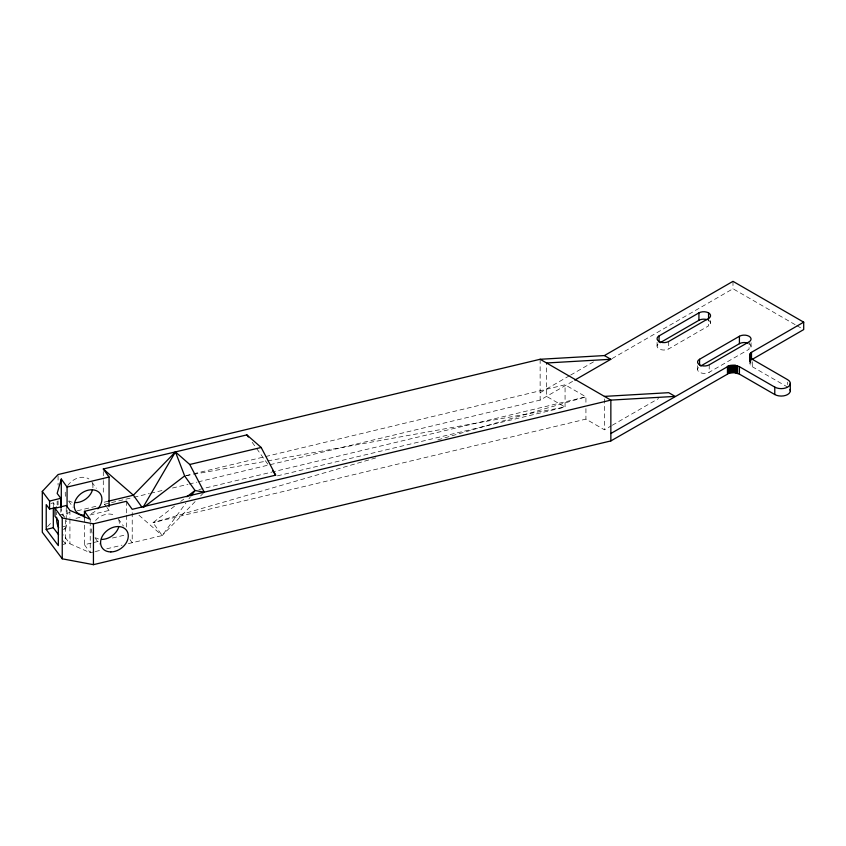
<?xml version="1.0" encoding="UTF-8"?>
<svg xmlns="http://www.w3.org/2000/svg" width="846" height="846" viewBox="0 0 846 846"><rect width="100%" height="100%" fill="white"/><g stroke="black" fill="none" stroke-linecap="round" stroke-linejoin="round"><path stroke-width="0.63" stroke-dasharray="4.23 3.17" d="M128.402 543.629L162.189 535.55L185.877 503.063M188.933 498.876L190.456 496.782M750.825 360.364L749.693 363.674L752.274 366.699L787.626 387.108M47.556 526.614L51.944 521.94M138.987 515.235L162.189 535.55L195.098 501.604M200.587 495.946L203.326 493.123M174.53 506.183L152.989 522.648L162.189 535.55M180.684 501.477L183.762 499.119M540.139 392.681L569.464 375.751M570.595 375.095L594.273 361.422M198.197 481.871L540.139 400.105L573.641 380.763M612.028 358.598L732.985 288.761L795.716 324.98M657.977 344.132A6.821 3.934 0 0 0 659.732 349.229A6.821 3.934 0 0 0 668.71 348.88L708.557 325.879L708.557 318.456M375.793 457.908L152.989 522.648L585.929 419.119L604.425 429.789L611.193 425.887M612.314 425.231L658.558 398.54M698.479 367.513A6.821 3.934 0 0 0 700.234 372.61A6.821 3.934 0 0 0 709.202 372.261L749.059 349.261L749.059 341.837M437.816 439.888L585.929 396.848L585.929 403.394M50.95 503.433L53.309 502.841L56.65 507.293M63.112 526.688L66.231 525.916L66.231 520.808M63.365 529.31L65.438 528.792M63.059 544.433L65.417 543.841L65.417 518.979M185.94 475.632L192.359 474.088M193.649 473.781L264.333 456.851M265.612 456.544L565.065 384.793L585.929 396.848L273.226 471.761M108.309 501.202L103.286 502.397L106.173 506.416M59.368 515.077L69.647 512.613M77.367 510.773L97.935 505.855M104.365 504.311L132.642 497.554M133.922 497.247L149.351 493.556M150.641 493.25L163.49 490.172M172.489 488.026L187.918 484.335M189.197 484.028L196.917 482.178M75.971 518.344L81.057 517.128M89.972 515.003L109.06 510.434L109.06 507.864M198.895 489.57L271.936 472.068M277.425 475.854L565.065 407.063L565.065 384.793M84.452 517.741L84.452 544.718L99.733 541.07M112.455 538.024L126.456 534.683M94.043 551.846L90.226 552.755L69.922 543.756L63.164 534.799M95.312 551.539L101.679 550.016M106.765 548.8L122.036 545.152M185.951 475.706L192.444 474.532M193.734 474.289L266.448 461.133M267.748 460.89L565.065 407.063L546.569 396.393L546.569 362.987M796.858 325.636L801.416 328.269M62.075 514.516L63.418 516.303M63.154 540.816L65.417 543.841M91.833 481.998L96.317 488.258M118.207 518.757L123.442 526.064M106.892 507.42L109.06 510.434M130.051 539.706L132.219 542.72L132.219 510.603M68.579 501.033L73.063 507.283M94.953 537.792L99.437 544.052M64.899 517.466L61.293 512.443L61.293 508.583M84.452 544.718L90.226 552.755L90.226 523.209M252.182 442.31L255.968 447.608M256.729 448.666L268.848 465.628M787.626 382.159L787.626 384.634M752.274 361.75L752.274 366.699M751.058 342.757L751.058 346.469M750.825 359.423L750.825 365.609M750.307 357.572L750.307 364.996M749.926 358.165L749.926 364.351M749.693 357.488L749.693 363.674M732.985 281.337L732.985 288.761M710.555 320.613L710.555 323.087M709.202 364.848L709.202 372.261M697.569 365.768L697.569 369.48M668.71 341.467L668.71 348.88M657.067 342.387L657.067 346.099M604.425 398.963L604.425 429.789M585.929 408.639L585.929 419.119M540.139 359.275L540.139 400.105M126.456 501.276L126.456 514.125M126.456 515.404L126.456 528.253M103.286 471.56L103.286 479.27M103.286 480.56L103.286 494.688M90.226 519.359L90.226 521.929M69.922 510.35L69.922 518.059M69.922 519.338L69.922 543.756M67.067 510.201L67.067 516.62M66.231 508.055L66.231 519.529M60.817 508.478L60.817 512.306M58.078 475.875L58.078 485.096M58.078 500.895L58.078 504.851M57.158 501.139L57.158 504.999M56.65 512.264L56.65 514.759M53.309 502.841L53.309 506.765M92.468 483.574A14.995 11.315 -35.7 0 1 92.722 488.819M72.153 502.207A14.995 11.315 -35.7 0 1 69.277 500.948M65.692 496.316A14.995 11.315 -35.7 0 1 65.692 489.982M67.722 485.636A14.995 11.315 -35.7 0 1 88.883 478.942M749.059 343.688A6.821 3.934 0 0 1 749.059 349.261M708.557 320.306A6.821 3.934 0 0 1 708.557 325.879M118.842 520.343A14.995 11.315 -35.7 0 1 119.318 523.399M98.527 538.976A14.995 11.315 -35.7 0 1 95.651 537.718M92.066 533.086A14.995 11.315 -35.7 0 1 92.066 526.741M95.651 520.396A14.995 11.315 -35.7 0 1 115.257 515.711M94.985 511.418A14.995 11.315 -35.7 0 1 89.264 514.379M66.231 525.916A6.821 2.21 76 0 1 63.524 527.862"/><path stroke-width="1.27" d="M751.491 359.793L803.7 329.58L803.7 322.167L752.274 351.851C748.932 353.163 748.826 357.964 752.274 359.275L787.626 379.685A9.095 5.245 0 0 1 787.626 387.108A9.095 5.245 0 0 1 774.777 387.108L739.415 366.699L735.343 365.345L729.506 365.557L610.854 433.501M67.067 507.632L67.067 487.074L61.293 479.037L57.158 493.43L60.817 498.273L60.817 507.209M143.249 506.976L175.439 451.912L246.873 434.897L261.171 447.471L275.669 475.166L132.219 509.313L126.456 501.276L84.452 511.322L84.452 517.741M191.228 495.735L195.045 490.5L204.246 492.182L189.747 464.486L175.439 451.912L103.286 468.991L109.06 477.028L109.06 506.585M789.984 389.467A9.095 5.245 0 0 1 785.744 395.368A9.095 5.245 0 0 1 774.777 394.532L739.415 374.122L734.18 372.631L729.506 372.98L610.854 440.925L93.441 564.663L62.244 558.815L42.3 532.24L42.3 491.41L58.078 474.553L540.139 359.275L604.425 355.563L732.985 281.337L803.7 322.167M143.619 507.314L184.65 475.938L175.439 451.912L133.382 495.196L108.309 501.202M186.839 496.771L195.045 490.5L184.65 475.938M574.762 380.108L610.854 359.275L604.425 355.563M659.066 342.08L659.066 335.894L698.923 312.883A6.821 3.934 0 0 1 708.557 312.883L708.557 319.069M660.208 342.662L698.923 320.306A6.821 3.934 0 0 1 707.15 319.682M699.557 359.275L739.415 336.264A6.821 3.934 0 0 1 749.059 336.264A6.821 3.934 0 0 1 749.059 341.837L709.202 364.848A6.821 3.934 0 0 1 699.557 364.848A6.821 3.934 0 0 1 699.557 359.275L699.557 365.461M700.7 366.043L739.415 343.688A6.821 3.934 0 0 1 747.653 343.064M42.3 491.41L49.565 501.086L60.817 498.273M84.452 511.322L90.226 519.359L69.922 510.35L66.231 505.496L54.99 508.309L54.99 516.293L58.332 520.745L58.332 545.617L46.223 529.48L46.223 504.618L49.565 509.07L56.65 507.293M46.223 529.48L53.309 527.703L58.607 534.767M67.067 487.074L109.06 477.028M54.99 508.309L62.244 517.995L93.441 523.833L610.854 400.105L675.14 396.393L668.71 392.681L604.425 396.393M189.747 464.486L261.171 447.471M546.569 362.987L610.854 359.275M540.139 359.275L610.854 400.105L610.854 440.925M103.286 468.991L133.382 495.196L141.821 507.018M246.873 434.897L248.386 437.012M272.645 470.926L275.669 475.166M790.291 383.397L790.291 390.82M774.777 387.108L774.777 394.532M751.491 352.37L751.491 358.556M750.825 352.941L750.825 359.127M750.307 353.554L750.307 358.503M749.926 354.21L749.926 357.921M749.693 354.876L749.609 358.038M739.415 336.264L739.415 343.688M739.415 366.699L739.415 374.122M737.532 365.863L737.532 373.287M736.464 365.557L736.464 372.98M735.343 365.345L735.343 372.758M734.18 365.208L734.18 372.631M732.985 365.165L732.985 372.589M731.801 365.208L731.801 372.631M730.637 365.345L730.637 372.758M729.506 365.557L729.506 372.98M728.448 365.863L728.448 373.287M727.454 366.244L727.454 373.668M698.923 312.883L698.923 320.306M93.441 523.833L93.441 564.663M62.244 517.995L62.244 558.815M61.293 479.037L61.293 507.304M56.65 517.244L56.65 519.73A6.821 2.21 76 0 0 58.66 527.788M53.309 508.076L53.309 527.703M49.565 501.086L49.565 509.07M92.468 489.919A14.995 11.315 -35.7 0 1 75.495 502.64M659.066 335.894A6.821 3.934 0 0 0 659.066 341.467A6.821 3.934 0 0 0 668.71 341.467L708.557 318.456A6.821 3.934 0 0 0 708.557 312.883M118.842 526.677A14.995 11.315 -35.7 0 1 101.869 539.399M84.473 515.151A14.995 11.315 -35.7 0 1 75.495 500.293A14.995 11.315 -35.7 0 1 96.01 490.532A14.995 11.315 -35.7 0 1 97.861 508.784M110.847 551.92A14.995 11.315 -35.7 0 0 127.82 532.853A14.995 11.315 -35.7 0 0 104.64 532.906A14.995 11.315 -35.7 0 0 110.847 551.92"/></g></svg>
